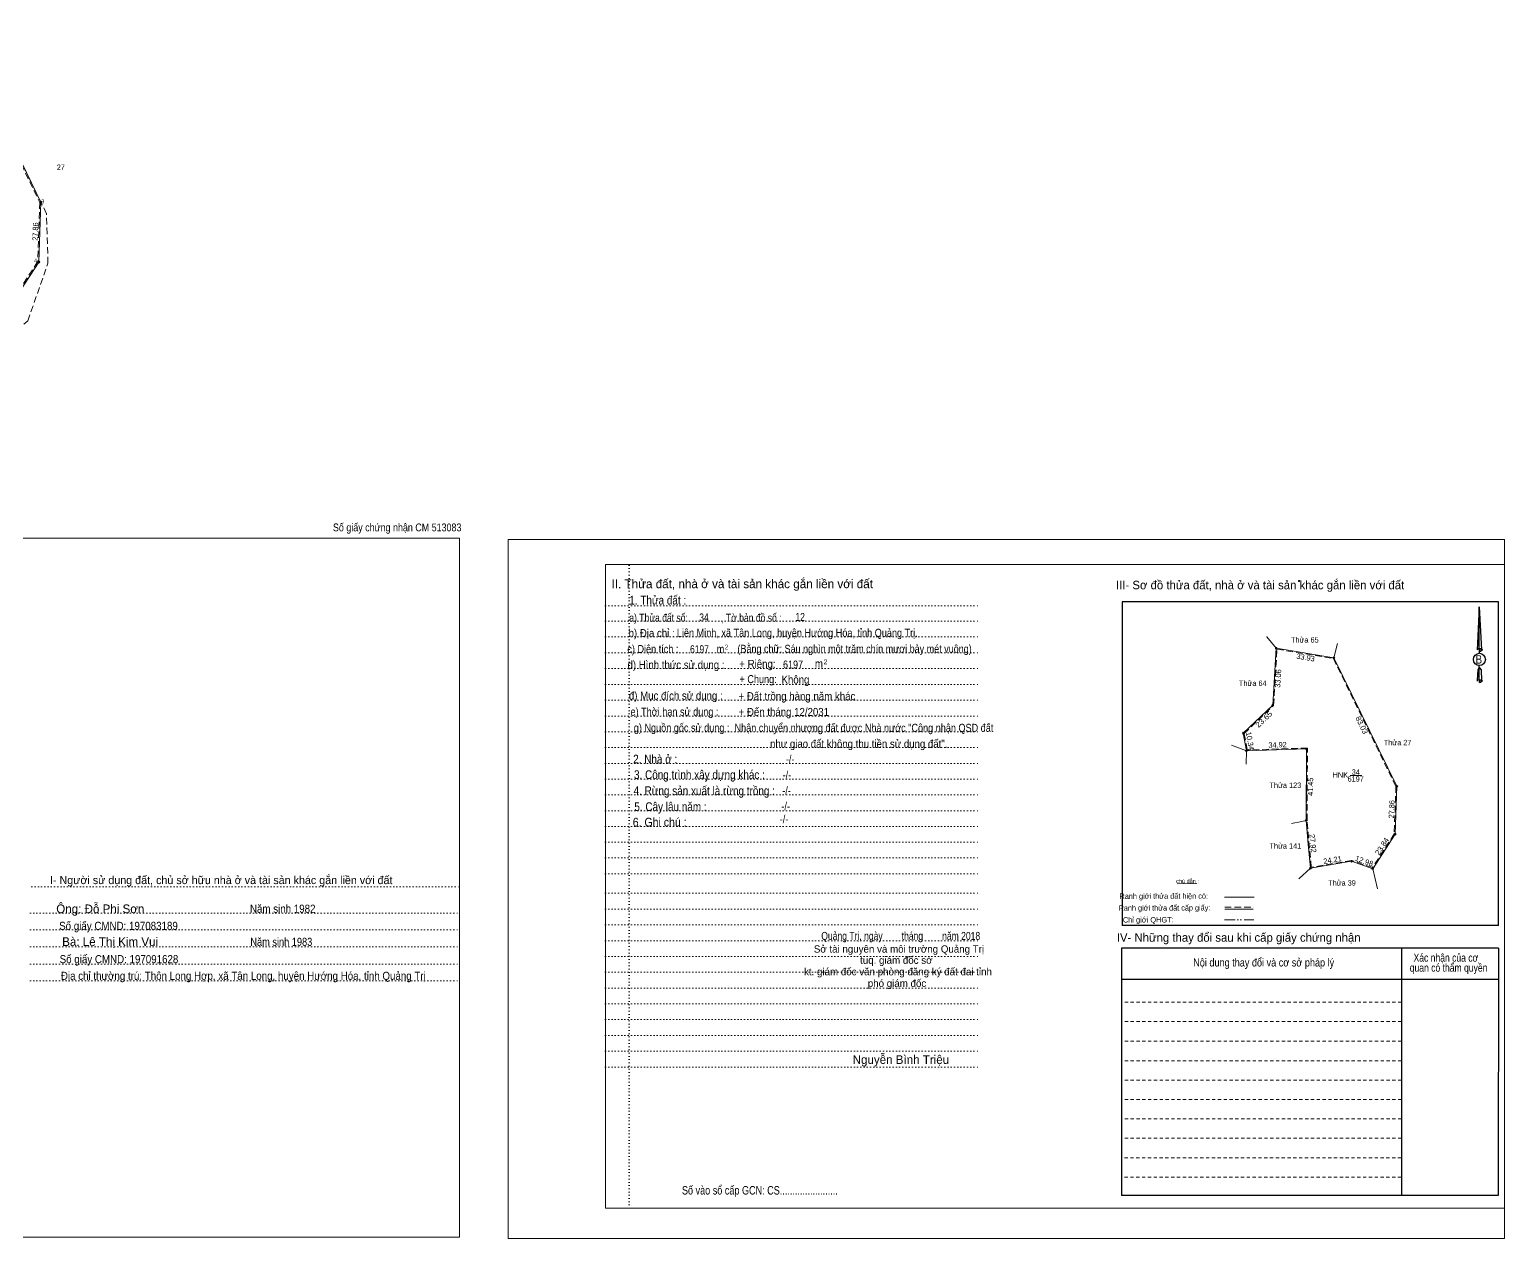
# Model space of a CAD drawing. Header units: metres. Extents: x 543204 to 544731, y 1835234 to 1835953.
# Drawn here: x 544046 to 544731, y 1835234 to 1835795 of the extents above; entities that cross this region are included whole.
import ezdxf
from ezdxf.enums import TextEntityAlignment as Align

# ---------------------------------------------------------------- set-up
doc = ezdxf.new("R2010")
doc.units = ezdxf.units.M
doc.header["$PDMODE"] = 32
doc.header["$PDSIZE"] = 0.5
for name, pattern in [('DASH_DOUBLE_DOT', [9.2, 5, -1.2, 0.3, -1.2, 0.3, -1.2]), ('DOTTED', [1.5, 0.3, -1.2]), ('MEDIUM_DASHED', [4.5, 3, -1.5]), ('SHORT_DASHED', [2.7, 1.5, -1.2])]:
    doc.linetypes.add(name, pattern=pattern)
for name, color, linetype, lineweight in [('1', 7, 'DOTTED', 13), ('18', 7, 'Continuous', 25), ('28', 7, 'SHORT_DASHED', 13), ('52', 7, 'Continuous', 13), ('55', 7, 'Continuous', 13), ('63', 7, 'Continuous', 13)]:
    doc.layers.add(name, color=color, linetype=linetype, lineweight=lineweight)
doc.layers.add('40', color=7, linetype='Continuous')

msp = doc.modelspace()

# ---------------------------------------------------------------- hatches: boundary and pattern name
at = {"layer": '52'}
for points in [[(544624.991, 1835507.674, 1), (544624.191, 1835507.674, 1)], [(544651.767, 1835503.21, 1), (544650.967, 1835503.21, 1)], [(544623.375, 1835481.274, 1), (544622.575, 1835481.274, 1)], [(544609.687, 1835468.218, 1), (544608.887, 1835468.218, 1)], [(544611.143, 1835460.074, 1), (544610.343, 1835460.074, 1)], [(544639.071, 1835460.882, 1), (544638.271, 1835460.882, 1)], [(544680.959, 1835443.546, 1), (544680.159, 1835443.546, 1)], [(544638.871, 1835427.722, 1), (544638.071, 1835427.722, 1)], [(544680.159, 1835421.274, 1), (544679.359, 1835421.274, 1)], [(544640.887, 1835405.474, 1), (544640.087, 1835405.474, 1)], [(544659.983, 1835408.722, 1), (544659.183, 1835408.722, 1)], [(544669.775, 1835405.274, 1), (544668.975, 1835405.274, 1)]]:
    msp.add_hatch(color=256, dxfattribs=at).paths.add_polyline_path(points)
at = {"layer": '63'}
for points in [[(544051.48, 1835714.84, 1), (544050.48, 1835714.84, 1)], [(544050.48, 1835687, 1), (544049.48, 1835687, 1)]]:
    msp.add_hatch(color=256, dxfattribs=at).paths.add_polyline_path(points)

# ---------------------------------------------------------------- linework, layer by layer
at = {"layer": '1', "linetype": 'Continuous'}
for p, q in [((544313.2, 1835546.48), (544730.56, 1835546.48)), ((544313.2, 1835546.48), (544313.2, 1835247.62)), ((544730.56, 1835546.48), (544730.56, 1835245.22)), ((544313.2, 1835247.62), (544730.56, 1835247.62))]:
    msp.add_line(p, q, dxfattribs=at)
at = {"layer": '1'}
for p, q in [((544324.1, 1835546.12), (544324.1, 1835247.44)), ((544313.2, 1835527.4), (544330.1, 1835527.4)), ((544313.2, 1835527.4), (544486.94, 1835527.4)), ((544313.2, 1835520.24), (544486.94, 1835520.24)), ((544313.2, 1835512.9), (544486.94, 1835512.9)), ((544313.2, 1835505.52), (544486.94, 1835505.52)), ((544313.2, 1835498.2), (544486.94, 1835498.2)), ((544313.2, 1835490.86), (544486.94, 1835490.86)), ((544313.2, 1835483.58), (544486.94, 1835483.58)), ((544313.2, 1835476.18), (544486.94, 1835476.18)), ((544313.2, 1835468.84), (544486.94, 1835468.84)), ((544313.2, 1835461.6), (544486.94, 1835461.6)), ((544313.2, 1835454.16), (544486.94, 1835454.16)), ((544313.2, 1835446.9), (544486.94, 1835446.9)), ((544313.2, 1835439.54), (544486.94, 1835439.54)), ((544313.2, 1835432.2), (544486.94, 1835432.2)), ((544313.2, 1835424.92), (544486.94, 1835424.92)), ((544313.2, 1835417.56), (544486.94, 1835417.56)), ((544313.2, 1835410.26), (544486.94, 1835410.26)), ((544313.2, 1835402.92), (544486.94, 1835402.92)), ((544046.84, 1835396.92), (544245.38, 1835396.92)), ((544313.2, 1835393.86), (544486.94, 1835393.86)), ((544046.16, 1835384.7), (544244.66, 1835384.7)), ((544313.2, 1835386.42), (544486.94, 1835386.42)), ((544313.2, 1835379.14), (544486.94, 1835379.14)), ((544046.16, 1835376.82), (544244.66, 1835376.82)), ((544313.2, 1835371.78), (544486.94, 1835371.78)), ((544046.16, 1835369.06), (544244.66, 1835369.06)), ((544313.2, 1835364.48), (544486.94, 1835364.48)), ((544046.16, 1835361), (544244.66, 1835361)), ((544313.2, 1835357.2), (544486.94, 1835357.2)), ((544046.16, 1835353.2), (544244.66, 1835353.2)), ((544313.2, 1835349.84), (544486.94, 1835349.84)), ((544313.2, 1835342.56), (544486.94, 1835342.56)), ((544313.2, 1835335.18), (544486.94, 1835335.18)), ((544313.2, 1835327.88), (544486.94, 1835327.88)), ((544313.2, 1835320.5), (544486.94, 1835320.5)), ((544313.2, 1835313.18), (544486.94, 1835313.18))]:
    msp.add_line(p, q, dxfattribs=at)
at = {"layer": '1', "linetype": 'Continuous'}
for points in [[(543981.02, 1835795), (544014.49, 1835789.42), (544050.98, 1835714.84), (544049.98, 1835687), (544037, 1835667), (544024.76, 1835671.31), (544000.89, 1835667.25), (543998.37, 1835695.06), (543998.62, 1835736.51), (543963.71, 1835735.5), (543961.89, 1835745.68), (543979, 1835762)], [(543782.72, 1835234.18), (544245.42, 1835234.18), (544245.42, 1835558.84), (543782.72, 1835558.84)], [(543782.72, 1835558.84), (544245.42, 1835558.84), (544245.42, 1835234.18), (543782.72, 1835234.18)], [(544267.92, 1835233.54), (544730.56, 1835233.54), (544730.56, 1835558.18), (544267.92, 1835558.18)]]:
    msp.add_lwpolyline(points, close=True, dxfattribs=at)
at = {"layer": '1', "linetype": 'MEDIUM_DASHED'}
msp.add_lwpolyline([(543981.49, 1835794.42), (544014.15, 1835788.97), (544050.48, 1835714.73), (544049.49, 1835687.16), (544036.79, 1835667.6), (544024.8, 1835671.82), (544001.34, 1835667.83), (543998.87, 1835695.08), (543999.12, 1835737.02), (543964.13, 1835736.01), (543962.43, 1835745.5), (543979.49, 1835761.77)], close=True, dxfattribs=at)
at = {"layer": '1', "linetype": 'Continuous'}
msp.add_lwpolyline([(544330.1, 1835546.48), (544730.56, 1835546.48), (544730.56, 1835247.62), (544330.1, 1835247.62)], dxfattribs=at)
at = {"layer": '18'}
for p, q in [((544718.84, 1835526.82), (544719.94, 1835506.92)), ((544718.84, 1835526.82), (544719.94, 1835506.92)), ((544718.84, 1835526.82), (544719.94, 1835506.92)), ((544718.02, 1835509.96), (544717.88, 1835506.92)), ((544718.84, 1835507.54), (544718.84, 1835506.7)), ((544718.84, 1835506.7), (544718.84, 1835506.26)), ((544718.84, 1835506.26), (544718.84, 1835505.52)), ((544718.84, 1835506.26), (544718.84, 1835505.52)), ((544718.84, 1835506.26), (544718.84, 1835505.52)), ((544718.84, 1835498.76), (544718.84, 1835499.7)), ((544718.84, 1835498.76), (544718.84, 1835499.7)), ((544718.84, 1835498.76), (544718.84, 1835499.7)), ((544718.84, 1835498.76), (544719.7, 1835497.62)), ((544718.84, 1835498.76), (544719.7, 1835497.62)), ((544718.84, 1835498.76), (544719.7, 1835497.62)), ((544719.7, 1835497.62), (544719.94, 1835492.5)), ((544719.7, 1835497.62), (544719.94, 1835492.5)), ((544719.7, 1835497.62), (544719.94, 1835492.5)), ((544718.84, 1835493.12), (544718.84, 1835492.32)), ((544718.84, 1835492.32), (544718.84, 1835491.78))]:
    msp.add_line(p, q, dxfattribs=at)
for points in [[(544718.84, 1835507.54), (544718.84, 1835526.82), (544718.02, 1835509.96)], [(544718.84, 1835493.12), (544718.84, 1835498.76), (544718.2, 1835497.62), (544718.02, 1835495.52), (544717.88, 1835492.5)]]:
    msp.add_lwpolyline(points, dxfattribs=at)
for centre, start_param, end_param in [((544718.903, 1835506.837), 1.5707963, 3.074452), ((544718.903, 1835506.837), 0.0671406, 1.5707963), ((544718.903, 1835506.837), 4.712389, 6.2831853), ((544718.903, 1835492.36), 2.4910694, 3.0742784), ((544718.903, 1835492.36), 1.5707963, 2.4910694), ((544718.903, 1835492.36), 0.0671406, 1.5707963), ((544718.903, 1835492.36), 4.712389, 6.2831853)]:
    msp.add_ellipse(centre, major_axis=(1.023, 0), ratio=0.655448, start_param=start_param, end_param=end_param, dxfattribs=at)
msp.add_ellipse((544718.902, 1835502.467), major_axis=(0, 2.836), ratio=0.983453, dxfattribs=at)
for p in [(544719.94, 1835506.92), (544719.94, 1835492.5)]:
    msp.add_point(p, dxfattribs=at)
at = {"layer": '28', "linetype": 'Continuous', "lineweight": 25}
for p, q in [((544553.06, 1835529.18), (544553.06, 1835378.92)), ((544727.8, 1835378.92), (544553.06, 1835378.92)), ((544682.68, 1835368.36), (544682.8, 1835253.54)), ((544727.7, 1835368.36), (544727.58, 1835253.54)), ((544727.58, 1835353.78), (544552.8, 1835353.78)), ((544727.58, 1835253.54), (544552.8, 1835253.54))]:
    msp.add_line(p, q, dxfattribs=at)
at = {"layer": '28'}
for p, q in [((544682.68, 1835343.22), (544552.8, 1835343.22)), ((544682.68, 1835334.24), (544552.8, 1835334.24)), ((544682.68, 1835325.12), (544552.8, 1835325.12)), ((544682.68, 1835316.1), (544552.8, 1835316.1)), ((544682.68, 1835307.06), (544552.8, 1835307.06)), ((544682.68, 1835298.16), (544552.8, 1835298.16)), ((544682.68, 1835289.04), (544552.8, 1835289.04)), ((544682.68, 1835280.06), (544552.8, 1835280.06)), ((544682.58, 1835270.98), (544552.8, 1835270.98)), ((544682.58, 1835261.96), (544552.8, 1835261.96))]:
    msp.add_line(p, q, dxfattribs=at)
at = {"layer": '28', "linetype": 'Continuous', "lineweight": 25}
for points in [[(544727.8, 1835378.92), (544727.8, 1835529.18), (544553.06, 1835529.18)], [(544727.7, 1835368.36), (544552.8, 1835368.36), (544552.8, 1835253.54)]]:
    msp.add_lwpolyline(points, dxfattribs=at)
at = {"layer": '28'}
msp.add_point((544635.18, 1835538.9), dxfattribs=at)
at = {"layer": '52'}
for p, q in [((544050.98, 1835714.84), (544014.49, 1835789.42)), ((544620.09, 1835512.99), (544620.14, 1835512.93)), ((544620.15, 1835512.93), (544624.59, 1835507.68)), ((544651.36, 1835503.21), (544653.07, 1835509.85)), ((544680.55, 1835443.55), (544651.36, 1835503.21)), ((544609.28, 1835468.22), (544610.74, 1835460.08)), ((544610.74, 1835460.08), (544603.86, 1835462.67)), ((544610.74, 1835460.08), (544610.63, 1835453.85)), ((544658.95, 1835448.59), (544664.34, 1835448.59)), ((544640.48, 1835405.48), (544638.47, 1835427.72)), ((544639.47, 1835416.6), (544640.48, 1835405.48)), ((544635.01, 1835400.54), (544640.48, 1835405.48)), ((544640.48, 1835405.48), (544659.58, 1835408.72)), ((544669.37, 1835405.28), (544671.52, 1835395.89))]:
    msp.add_line(p, q, dxfattribs=at)
for points in [[(544024.76, 1835671.31), (544037, 1835667), (544049.98, 1835687), (544050.98, 1835714.84)], [(544609.28, 1835468.22), (544622.97, 1835481.28), (544624.59, 1835507.68), (544651.36, 1835503.21)], [(544610.74, 1835460.08), (544638.67, 1835460.88), (544638.57, 1835444.3)], [(544610.74, 1835460.08), (544638.67, 1835460.88), (544638.47, 1835427.72)], [(544610.74, 1835460.08), (544638.67, 1835460.88), (544638.47, 1835427.72)], [(544610.74, 1835460.08), (544638.67, 1835460.88), (544638.47, 1835427.72)], [(544610.74, 1835460.08), (544638.67, 1835460.88), (544638.47, 1835427.72)], [(544638.57, 1835444.3), (544638.47, 1835427.72), (544639.47, 1835416.6), (544640.48, 1835405.48)], [(544659.58, 1835408.72), (544669.37, 1835405.28), (544679.75, 1835421.28), (544680.55, 1835443.55)], [(544638.47, 1835427.72), (544636.5, 1835427.24), (544631.7, 1835426.32), (544631.63, 1835426.28)], [(544635.01, 1835400.54), (544640.48, 1835405.48), (544638.47, 1835427.72)], [(544635.01, 1835400.54), (544640.48, 1835405.48), (544638.47, 1835427.72)], [(544635.01, 1835400.54), (544640.48, 1835405.48), (544638.47, 1835427.72)]]:
    msp.add_lwpolyline(points, dxfattribs=at)
msp.add_lwpolyline([(544624.59, 1835507.68), (544651.36, 1835503.21), (544680.55, 1835443.55), (544679.75, 1835421.28), (544669.37, 1835405.28), (544659.58, 1835408.72), (544640.48, 1835405.48), (544638.47, 1835427.72), (544638.67, 1835460.88), (544610.74, 1835460.08), (544609.28, 1835468.22), (544622.97, 1835481.28)], close=True, dxfattribs=at)
at = {"layer": '52', "linetype": 'MEDIUM_DASHED'}
msp.add_lwpolyline([(544624.96, 1835507.21), (544651.09, 1835502.85), (544680.15, 1835443.46), (544679.36, 1835421.4), (544669.2, 1835405.76), (544659.61, 1835409.13), (544640.84, 1835405.94), (544638.87, 1835427.74), (544639.07, 1835461.29), (544611.07, 1835460.48), (544609.71, 1835468.08), (544623.36, 1835481.09)], close=True, dxfattribs=at)
at = {"layer": '52'}
for centre in [(544624.591, 1835507.674), (544651.367, 1835503.21), (544622.975, 1835481.274), (544609.287, 1835468.218), (544610.743, 1835460.074), (544638.671, 1835460.882), (544680.559, 1835443.546), (544638.471, 1835427.722), (544679.759, 1835421.274), (544640.487, 1835405.474), (544659.583, 1835408.722), (544669.375, 1835405.274)]:
    msp.add_circle(centre, 0.4, dxfattribs=at)
at = {"layer": '55'}
for p, q in [((544578.72, 1835398.26), (544587.78, 1835398.36)), ((544600.6, 1835392.1), (544614.32, 1835392.1)), ((544600.72, 1835386.52), (544613.88, 1835386.52)), ((544600.72, 1835386.52), (544613.88, 1835386.52))]:
    msp.add_line(p, q, dxfattribs=at)
at = {"layer": '55', "linetype": 'MEDIUM_DASHED'}
msp.add_line((544600.72, 1835387.4), (544614.24, 1835387.4), dxfattribs=at)
at = {"layer": '55', "linetype": 'DASH_DOUBLE_DOT'}
msp.add_line((544600.5, 1835381.54), (544614.22, 1835381.54), dxfattribs=at)
at = {"layer": '63', "linetype": 'MEDIUM_DASHED'}
msp.add_lwpolyline([(544024.76, 1835671.31), (544039.69, 1835655.27), (544044.89, 1835659.66), (544054.28, 1835686.48), (544053.62, 1835709.45), (544050.98, 1835714.84)], dxfattribs=at)
at = {"layer": '63'}
for centre in [(544050.98, 1835714.84), (544049.98, 1835687)]:
    msp.add_circle(centre, 0.5, dxfattribs=at)

# ---------------------------------------------------------------- texts
at = {"layer": '18'}
for s, height, p in [('II. Thửa đất, nhà ở và tài sản khác gắn liền với đất', 4.056, (544376.65, 1835535.54)), ('Ông: Đỗ Phi Sơn', 4.02, (544078.575, 1835384.64)), ('Bà: Lê Thị Kim Vui', 4.02, (544083.155, 1835369.37)), ('Sở tài nguyên và môi trường Quảng Trị', 3.38, (544449.41, 1835366.3)), ('tuq. giám đốc sở', 3.382, (544448.17, 1835361.1)), ('kt. giám đốc văn phòng đăng ký đất đai tỉnh', 3.382, (544448.95, 1835355.78)), ('phó giám đốc', 3.382, (544448.51, 1835350.36)), ('Nguyễn Bình Triệu', 4.017, (544450.31, 1835314.62))]:
    msp.add_text(s, height=height, dxfattribs=at).set_placement(p, align=Align.CENTER)
for s, height, width, p in [('1. Thửa đất :', 4.056, 0.85, (544337.41, 1835527.94)), ('a) Thửa đất số:              , Tờ bản đồ số : ', 3.718, 0.8, (544360.1, 1835519.96)), ('34', 3.68, 0.8, (544358.875, 1835520.14)), ('12', 3.68, 0.8, (544403.545, 1835520.34)), ('b) Địa chỉ : ', 3.718, 0.9, (544335.18, 1835512.86)), ('c) Diện tích :                                                   ', 3.718, 0.85, (544365.09, 1835505.46)), ('6197', 3.68, 0.8, (544356.775, 1835505.38)), (' m', 3.718, 0.85, (544365.97, 1835505.46)), ('2', 2.252, 0.75, (544369.34, 1835507.08)), ('(Bằng chữ: Sáu nghìn một trăm chín mươi bảy mét vuông)', 3.68, 0.85, (544428.805, 1835505.58)), ('d) Hình thức sử dụng :', 3.718, 0.9, (544345.88, 1835498.14)), ('+ Riêng: ', 3.718, 0.9, (544384.31, 1835498.54)), ('6197', 3.68, 0.85, (544400.225, 1835498.26)), (' m', 3.718, 0.9, (544411.63, 1835498.66)), ('2', 2.252, 0.8, (544415.29, 1835500.26)), ('B', 3.894, 0.85, (544718.67, 1835500.54)), ('       + Chung:', 3.718, 0.85, (544379.89, 1835491.46)), ('Không', 3.718, 0.9, (544401.35, 1835491.24)), ('đ) Mục đích sử dụng :', 3.718, 0.9, (544345.78, 1835483.8)), ('+ Đất trồng hàng năm khác', 3.73, 0.9, (544402.03, 1835483.54)), ('e) Thời hạn sử dụng :', 3.718, 0.85, (544345.18, 1835476.34)), ('+ Đến tháng 12/2031', 3.72, 0.9, (544395.95, 1835476.22)), ('g) Nguồn gốc sử dụng :', 3.718, 0.85, (544348.51, 1835468.9)), ('2. Nhà ở :', 4.056, 0.85, (544336.23, 1835454.16)), ('3. Công trình xây dựng khác :', 4.056, 0.85, (544356.76, 1835446.92)), ('4. Rừng sản xuất là rừng trồng :', 4.056, 0.85, (544359, 1835439.46)), ('5. Cây lâu năm :', 4.056, 0.85, (544343.33, 1835432.06)), ('6. Ghi chú :', 4.056, 0.9, (544338.3, 1835424.86)), ('Quảng Trị, ngày        tháng        năm 2018', 3.715, 0.8, (544450.23, 1835372.2)), ('Số vào sổ cấp GCN: CS.......................', 3.938, 0.8, (544384.82, 1835253.96))]:
    msp.add_text(s, height=height, dxfattribs=dict(at, width=width)).set_placement(p, align=Align.CENTER)
for s, height, width, p in [('Liên Minh, xã Tân Long, huyện Hướng Hóa, tỉnh Quảng Trị.', 3.72, 0.85, (544346.28, 1835512.98)), ('Nhận chuyển nhượng đất được Nhà nước "Công nhận QSD đất ', 3.715, 0.85, (544373.06, 1835468.84)), ('như giao đất không thu tiền sử dụng đất".', 3.712, 0.9, (544389.56, 1835461.44))]:
    msp.add_text(s, height=height, dxfattribs=dict(at, width=width)).set_placement(p)
at = {"layer": '28'}
for s, height, p in [('III- Sơ đồ thửa đất, nhà ở và tài sản khác gắn liền với đất', 3.944, (544617.09, 1835535.04)), ('I- Người sử dụng đất, chủ sở hữu nhà ở và tài sản khác gắn liền với đất', 3.725, (544134.73, 1835398.12)), ('IV- Những thay đổi sau khi cấp giấy chứng nhận', 3.944, (544607.15, 1835371.36))]:
    msp.add_text(s, height=height, dxfattribs=at).set_placement(p, align=Align.CENTER)
for s, width, p in [('-/-', 0.85, (544398.9, 1835454.34)), ('-/-', 0.85, (544397.38, 1835446.96)), ('-/-', 0.85, (544397.22, 1835439.72)), ('-/-', 0.85, (544396.8, 1835432.46)), ('-/-', 0.85, (544396.04, 1835426.44)), ('Nội dung thay đổi và cơ sở pháp lý', 0.85, (544618.76, 1835359.86)), ('Xác nhận của cơ', 0.8, (544703.34, 1835362.1)), (' quan có thẩm quyền', 0.8, (544704.04, 1835357.44))]:
    msp.add_text(s, height=3.718, dxfattribs=dict(at, width=width)).set_placement(p, align=Align.CENTER)
for s, width, p in [('Năm sinh 1982', 0.9, (544148.06, 1835384.82)), ('Số giấy CMND: 197083189', 0.9, (544059.48, 1835376.86)), ('Năm sinh 1983', 0.85, (544148.26, 1835369.44)), ('Số giấy CMND: 197091628', 0.9, (544059.72, 1835361.4)), ('Địa chỉ thường trú: Thôn Long Hợp, xã Tân Long, huyện Hướng Hóa, tỉnh Quảng Trị', 0.9, (544060.28, 1835353.66))]:
    msp.add_text(s, height=3.76, dxfattribs=dict(at, width=width)).set_placement(p)
at = {"layer": '40', "width": 0.85}
msp.add_text('Số giấy chứng nhận CM 513083', height=3.644, dxfattribs=at).set_placement((544216.43, 1835561.94), align=Align.CENTER)
at = {"layer": '52', "width": 0.85}
for s, p in [('Thửa 65', (544637.83, 1835510.28)), ('Thửa 64', (544613.675, 1835490.15)), ('Thửa 27', (544680.92, 1835462.6)), ('Thửa 123', (544628.82, 1835442.79)), ('6197', (544661.46, 1835445.73)), ('34', (544661.505, 1835448.89)), ('Thửa 141', (544628.825, 1835414.61)), ('Thửa 39', (544655.095, 1835397.44))]:
    msp.add_text(s, height=2.5, dxfattribs=at).set_placement(p, align=Align.CENTER)
at = {"layer": '52'}
for s, rotation, width, p in [('33.93', 350.535, 0.9, (544637.999, 1835502.15)), ('33.06', 86.497, 0.9, (544626.666, 1835493.524)), ('23.65', 43.646, 1.1, (544619.707, 1835473.768)), ('10.34', 280.136, 0.9, (544611.178, 1835464.375)), ('34.92', 1.657, 0.85, (544625.229, 1835461.556)), ('41.45', 89.654, 0.85, (544641.712, 1835443.332)), ('27.86', 87.943, 0.85, (544679.402, 1835432.835)), ('27.92', 275.178, 0.9, (544640.358, 1835416.943)), ('23.84', 57.016, 1.05, (544674.727, 1835415.004)), ('24.21', 9.653, 0.9, (544650.93, 1835408.121)), ('12.98', 340.602, 0.95, (544664.995, 1835407.614))]:
    msp.add_text(s, height=2.5, rotation=rotation, dxfattribs=dict(at, width=width)).set_placement(p, align=Align.CENTER)
msp.add_text('83.03', height=2.5, rotation=296.071, dxfattribs=at).set_placement((544663.158, 1835471.414), align=Align.CENTER)
msp.add_text('HNK', height=2.5, dxfattribs=at).set_placement((544654.33, 1835447.6), align=Align.CENTER)
at = {"layer": '55'}
msp.add_text('chú dẫn :', height=1.864, rotation=359.974, dxfattribs=at).set_placement((544583.385, 1835398.557), align=Align.CENTER)
for s, height, width, p in [('Ranh giới thửa đất hiện có:', 2.536, 0.8, (544572.342, 1835391.299)), ('Ranh giới thửa đất cấp giấy:', 2.526, 0.8, (544572.692, 1835385.821)), ('Chỉ giới QHGT:', 2.526, 0.85, (544565.182, 1835380.283))]:
    msp.add_text(s, height=height, rotation=0.135, dxfattribs=dict(at, width=width)).set_placement(p, align=Align.CENTER)
at = {"layer": '63', "width": 0.8}
msp.add_text('27', height=2.5, dxfattribs=at).set_placement((544060.26, 1835729.79), align=Align.CENTER)
at = {"layer": '63', "width": 0.95}
for s, p in [(' 3', (544052.57, 1835714.29)), (' 4', (544049.19, 1835686.71))]:
    msp.add_text(s, height=1.8, dxfattribs=at).set_placement(p, align=Align.RIGHT)
at = {"layer": '63', "width": 0.85}
msp.add_text('27.86', height=2.5, rotation=87.943, dxfattribs=at).set_placement((544049.692, 1835701.105), align=Align.CENTER)

doc.saveas('drawing.dxf')
